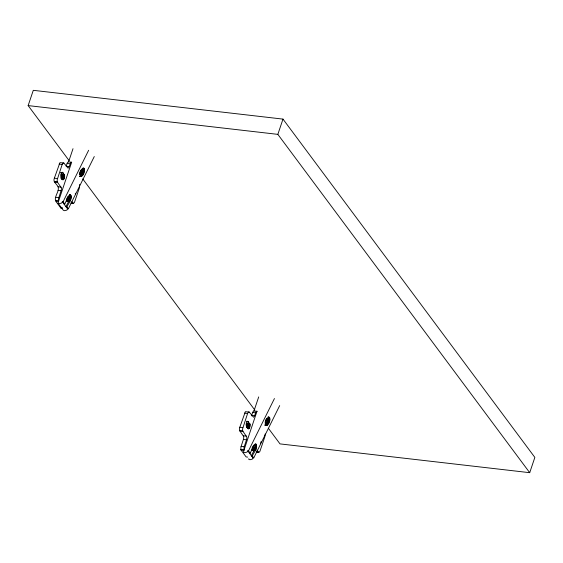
<?xml version="1.0" encoding="UTF-8"?>
<svg xmlns="http://www.w3.org/2000/svg" width="563" height="563" viewBox="0 0 563 563"><rect width="100%" height="100%" fill="white"/><g stroke="black" fill="none" stroke-linecap="round" stroke-linejoin="round"><path stroke-width="0.84" d="M71.051 198.69L70.079 198.422L70.298 196.36L69.467 194.664L70.854 195.241C72.486 199.436 68.404 203.377 66.877 206.874L66.153 206.903L64.358 204.517M83.971 172.918L83 172.651L83.521 170.441L83.134 168.084L84.105 168.344C85.182 171.159 83.788 175.044 81.185 176.55L79.7 176.268L81.185 176.55M256.461 447.733L255.489 447.472L255.292 444.024L256.264 444.284C257.896 448.479 253.814 452.42 252.287 455.917L251.562 455.953L249.768 453.567M268.129 416.817L268.825 417.704L268.924 419.491L269.895 419.752L269.712 420.842L268.931 423.038L267.172 425.325L266.074 425.579L264.694 425.002L266.595 425.593M269.895 419.752L269.515 417.387L268.586 417.063C265.975 418.562 264.589 422.454 265.666 425.269M64.098 178.865L61.008 178.506L61.571 176.486L61.283 174.277L64.555 175.002L64.344 178.253L62.922 179.864C60.368 178.246 59.882 174.122 62.204 172.201L64.372 174.629M249.508 427.908L246.418 427.556L246.981 425.537L246.693 423.32L249.965 424.045L249.754 427.296L248.332 428.907C245.778 427.289 245.292 423.165 247.614 421.251L249.782 423.679M94.281 156.542L68.334 208.824L67.609 208.859L66.863 210.126L64.569 210.696L63.345 210.288L58.088 203.236L58.559 201.174C51.198 201.843 58.643 192.201 58.348 188.964C59.031 184.72 52.148 182.637 54.351 178.189L59.938 162.63L63.851 163.031L68.109 168.196L69.003 167.176L70.72 162.686L71.663 162.228L58.615 200.998L55.526 200.639M248.853 458.704L248.747 459.338L249.979 459.739L252.266 459.169L253.019 457.902L253.744 457.874L279.691 405.592M79.89 172.285L79.826 174.094L80.249 174.671L80.931 174.53M265.3 421.335L265.236 423.144L265.975 423.735M63.851 163.031L63.028 162.988L62.183 164.445L57.13 179.949L57.327 181.976L61.444 188L61.311 190.041L58.594 198.352L58.615 200.998M240.936 449.689L244.025 450.041L257.017 411.229L256.13 411.729L254.413 416.226L253.519 417.239L249.261 412.074L245.348 411.68L239.571 427.922L239.549 430.477L243.765 436.691L243.631 438.732L240.915 447.043L240.88 449.865L246.13 456.917L247.671 457.1M249.261 412.074L248.438 412.032L247.593 413.488L242.54 428.992L242.737 431.026L246.854 437.043L246.721 439.084L244.004 447.402L244.025 450.041M260.915 442.286L261.105 441.596M252.259 447.529L251.985 450.041L252.407 450.611L253.09 450.47M69.08 160.568L28.15 105.591L33.287 90.319L282.985 119.103L534.85 457.409L529.713 472.681L280.015 443.897L268.474 428.394M71.663 162.228L68.236 161.813L67.342 162.827L66.167 166.212L69.249 166.564M68.573 161.87L73.014 148.688M62.261 208.05L60.72 207.874L62.324 207.874M529.713 472.681L277.848 134.367L282.985 119.103M251.323 415.867L253.343 411.025L257.073 411.272M253.983 410.92L258.699 396.915M75.259 193.855L75.505 193.236M68.334 208.824L66.877 206.874L65.913 206.607L69.749 199.548L70.72 199.809M253.744 457.874L252.287 455.917L251.323 455.65L255.159 448.591L256.13 448.859M68.109 198.077L67.469 200.745L68.285 201.85L70.03 199.612L70.143 196.733L69.207 196.67L68.109 198.077L69.749 200.28M80.101 171.588L81.487 169.512L83.394 169.836L83.62 171.335L82.655 173.981L81.536 174.952L79.995 174.467M253.519 447.121L252.871 449.795L253.695 450.893L255.44 448.655L255.553 445.776L254.617 445.713L253.519 447.121L255.159 449.323M265.511 420.631L265.799 419.963L266.771 420.23L268.41 422.433L266.946 424.002L265.405 423.51M268.41 422.433L269.051 419.759L268.227 418.661L266.482 420.899L266.376 423.777L268.804 418.879L267.263 418.393L266.144 419.365M58.088 203.236L59.319 203.644L61.606 203.067L62.359 201.807L63.084 201.772L88.644 150.272M67.715 201.624L70.143 196.733M240.88 449.865L243.969 450.224L243.498 452.279L244.729 452.687L247.016 452.117L247.762 450.85L248.494 450.822L274.441 398.534M253.125 450.674L255.553 445.776M80.213 176.282L82.55 173.728L83.521 173.995M265.623 425.332L267.96 422.771L268.931 423.038M252.548 446.86L253.646 445.453L254.582 445.516M260.38 443.398L260.669 442.898M61.423 207.585L60.776 207.698M67.68 201.42L66.997 201.561L66.575 200.991L66.849 198.486L68.236 196.403L68.918 196.269L69.34 196.839M70.438 194.932L69.34 195.185L68.13 196.508L64.808 204.088L64.076 204.123L62.359 201.807M28.15 105.591L277.848 134.367M67.096 163.439L70.185 163.798M59.094 164.093L62.183 164.445M60.741 172.602L63.063 172.869M60.79 172.658L63.112 172.925M61.466 174.643L64.555 175.002M61.578 175.163L64.668 175.522M61.613 175.79L64.703 176.149M61.571 176.486L64.661 176.845M61.451 177.204L64.541 177.563M61.254 177.894L64.344 178.253M54.351 178.189L57.44 178.541M61.494 179.097L63.816 179.358M61.965 179.527L63.506 179.71M54.238 181.624L57.327 181.976M54.449 181.905L57.539 182.257M58.059 186.754L61.149 187.113M58.031 190.371L61.121 190.73M55.695 197.31L58.784 197.669M71.417 202.807L72.965 202.983M70.854 202.997L73.577 203.377L74.471 202.363L79.467 187.655L79.672 184.404M252.506 412.489L255.595 412.841M244.504 413.136L247.593 413.488M251.57 415.255L254.659 415.614M246.594 421.286L248.142 421.462M246.925 421.736L248.515 421.976M246.876 423.693L249.965 424.045M246.988 424.206L250.078 424.565M247.023 424.84L250.113 425.192M246.981 425.537L250.071 425.888M246.854 426.247L249.944 426.606M246.664 426.937L249.754 427.296M239.761 427.233L242.85 427.584M247.678 428.232L249.219 428.408M247.368 428.577L248.916 428.753M239.648 430.667L242.737 431.026M239.859 430.948L242.949 431.307M243.469 435.797L246.559 436.156M243.441 439.421L246.531 439.773M241.105 446.353L244.194 446.712M256.827 451.85L258.375 452.026M256.264 452.047L258.987 452.427L259.881 451.413L264.877 436.698L265.194 433.967M83.415 168.654L84.387 168.921M83.549 169.463L84.513 169.73M83.521 170.441L84.485 170.709M83.331 171.532L84.302 171.792M80.389 170.92L81.361 171.18L83 173.383M82.008 174.692L82.972 174.952M81.41 175.466L82.374 175.733M80.798 176.015L81.769 176.275M69.882 194.974L70.854 195.241M70.164 195.551L71.135 195.818M70.298 196.36L71.262 196.621M70.262 197.339L71.234 197.606M69.298 200.625L70.269 200.885M63.837 203.827L64.808 204.088L63.084 201.772M268.544 417.127L269.515 417.387M268.825 417.704L269.797 417.964M268.959 418.506L269.923 418.773M269.712 420.842L268.741 420.575L268.41 421.694L269.381 421.961M267.418 423.735L268.382 424.002M266.82 424.516L267.784 424.776M266.208 425.058L267.172 425.325M255.574 444.601L256.545 444.861M255.701 445.403L256.672 445.671M255.672 446.382L256.644 446.649M254.708 449.668L255.672 449.936M249.247 452.87L250.218 453.138L254.138 444.777L255.335 443.961L256.264 444.284M84.105 168.344L83.176 168.02C80.565 169.519 79.179 173.411 80.256 176.219L80.664 176.529M82.719 178.893L254.828 410.068M256.827 449.95L258.586 452.307M71.93 201.596L73.176 203.264M248.494 450.822L250.218 453.138L249.486 453.166L247.762 450.85M66.153 206.903L67.609 208.859M251.562 455.953L253.019 457.902M55.47 200.822L60.72 207.874M267.833 418.619L268.002 418.985M80.741 173.235L80.966 174.727L83.141 169.632L81.698 170.589L80.741 173.235"/></g></svg>
